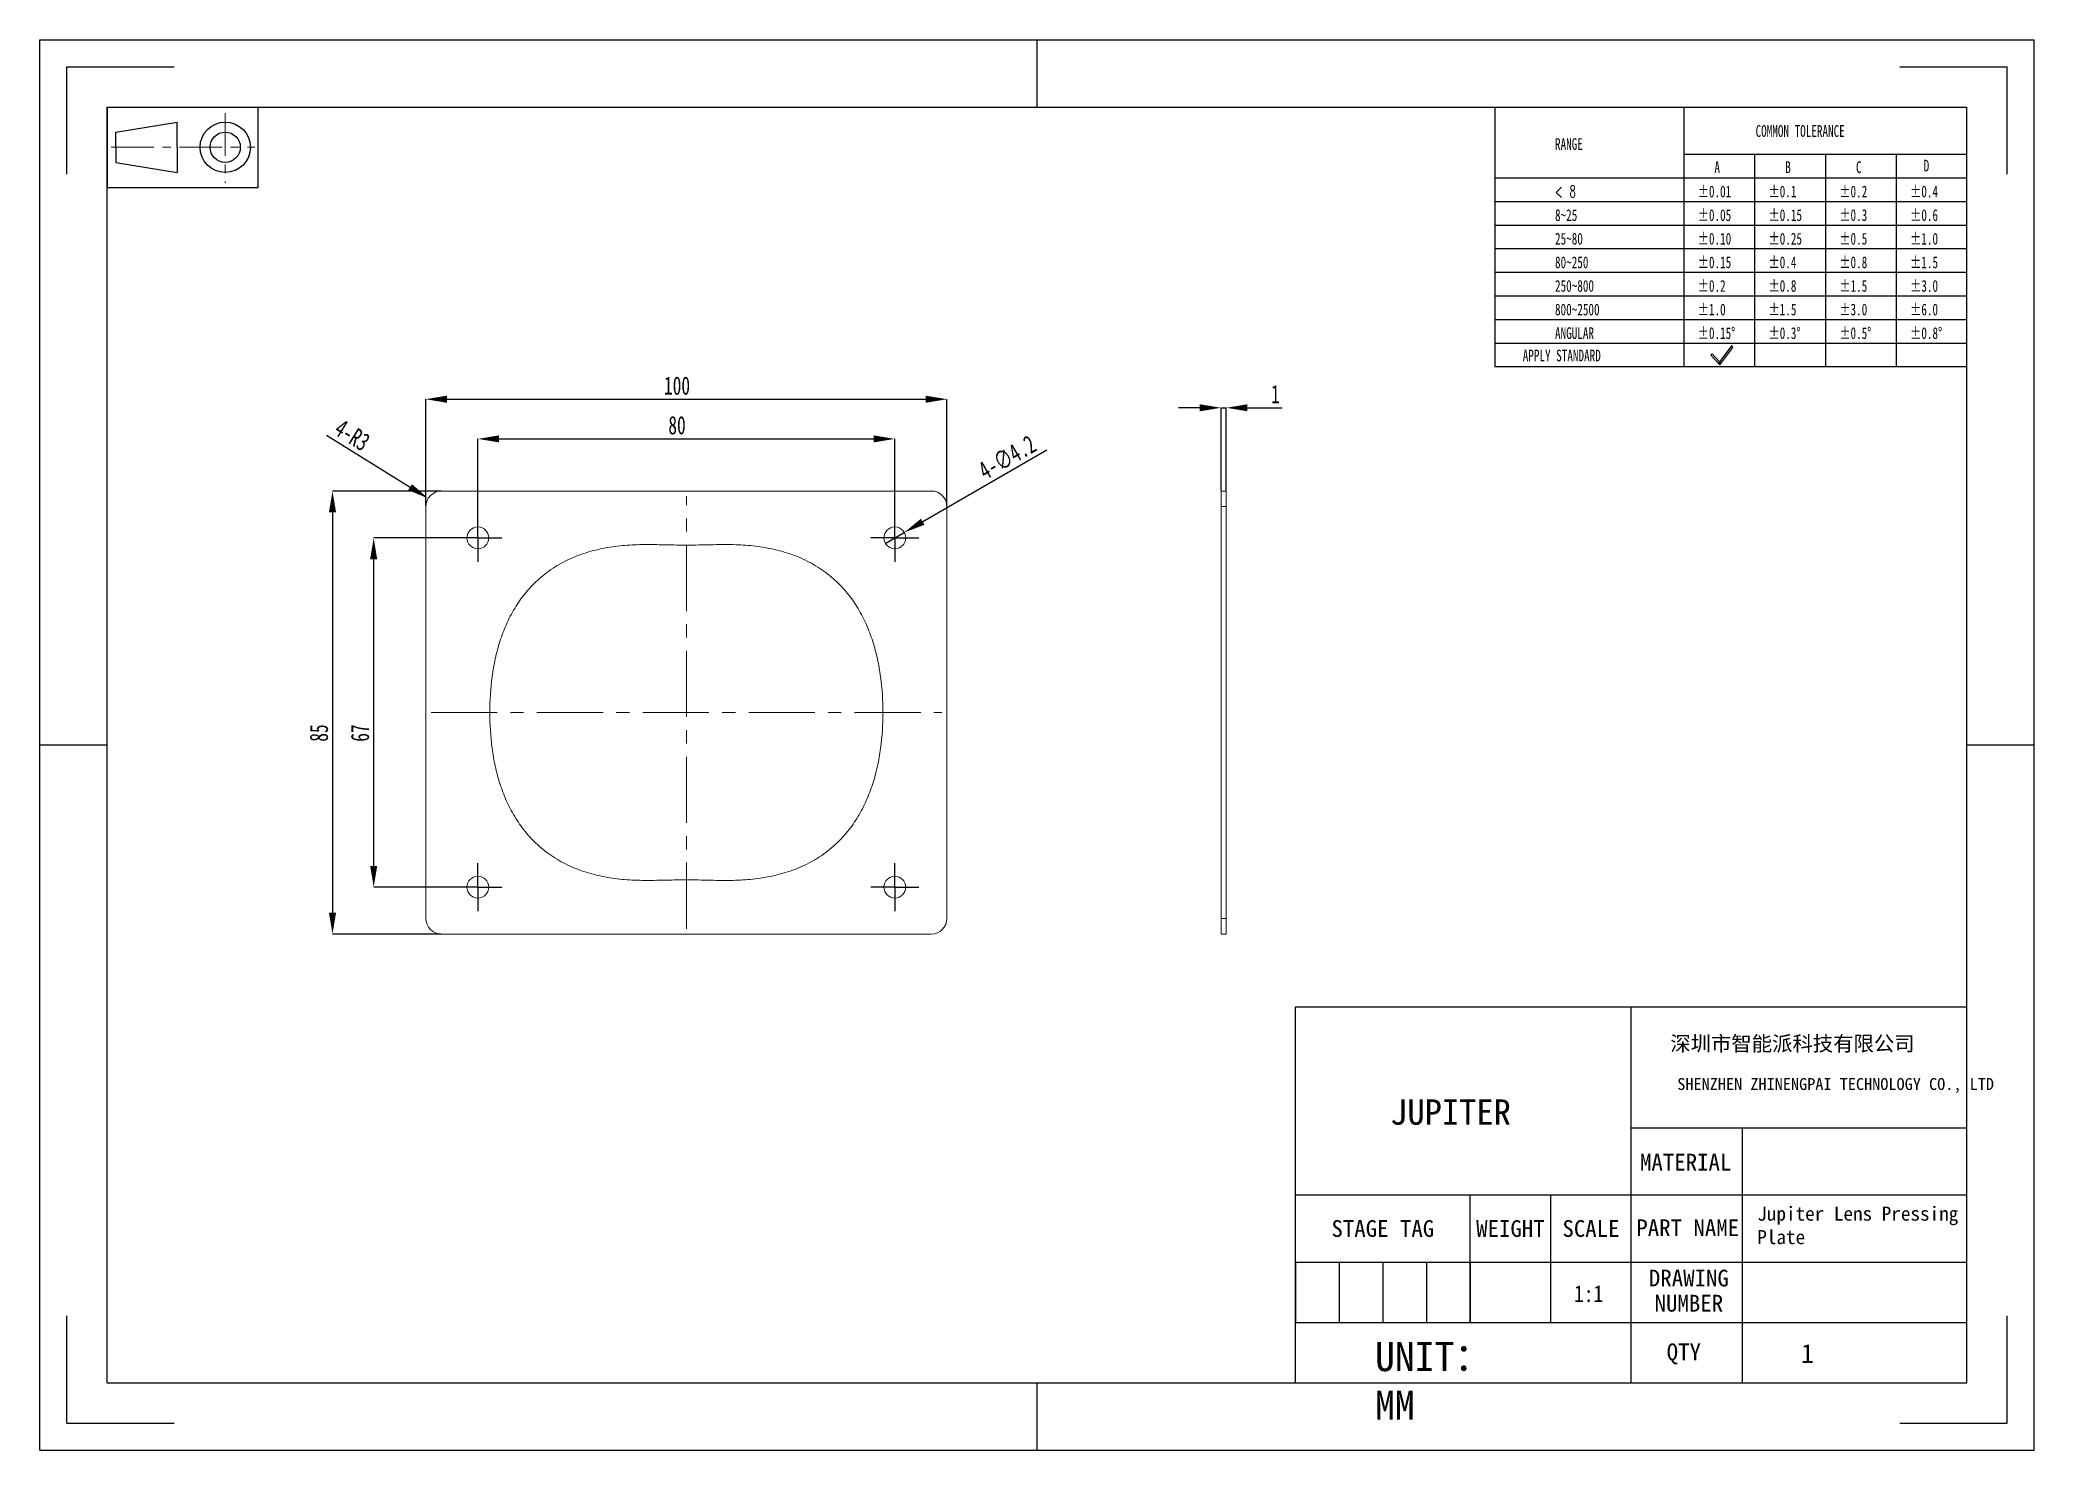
# Model space of a CAD drawing. Header units: millimetres. Extents: x 361 to 744, y 7 to 277.
import ezdxf

# ---------------------------------------------------------------- set-up
doc = ezdxf.new("R2010")
doc.units = ezdxf.units.MM
doc.header["$PDSIZE"] = -1
doc.linetypes.add('CENTER', pattern=[10.16, 6.35, -1.27, 1.27, -1.27])
doc.linetypes.add('CENTERX2', pattern=[20.32, 12.7, -2.54, 2.54, -2.54])
doc.layers.add('DEFAULT_1', color=7, linetype='CENTER', lineweight=18)
doc.layers.add('尺寸线层', color=3, linetype='Continuous', lineweight=18)
doc.layers.add('图框', color=7, linetype='Continuous')
doc.styles.add('SLDTEXTSTYLE4', font='TXT', dxfattribs={"width": 0.7})
doc.styles.add('SLDTEXTSTYLE5', font='TXT', dxfattribs={"width": 0.642857, "bigfont": 'bigfont'})
doc.styles.add('TEXTSTYLE_2', font='')
doc.styles.add('TEXTSTYLE_3', font='')
doc.styles.get('TEXTSTYLE_2').set_extended_font_data('宋体')
doc.styles.get('TEXTSTYLE_3').set_extended_font_data('宋体')
doc.dimstyles.new('SLDDIMSTYLE0', dxfattribs={"dimtxt": 3.5, "dimasz": 4.08, "dimexe": 0, "dimexo": 0.0625, "dimgap": 0.875, "dimtad": 2, "dimdec": 1, "dimrnd": 1e-09, "dimzin": 12, "dimdsep": 46, "dimtxsty": 'SLDTEXTSTYLE4', "dimsah": 1, "dimcen": 0.09, "dimadec": 0, "dimazin": 3, "dimtfac": 1, "dimtdec": 1, "dimtofl": 0, "dimtmove": 0, "dimatfit": 3, "dimfxl": 1, "dimfrac": 2, "dimtolj": 1, "dimtzin": 12, "dimarcsym": 0})
doc.dimstyles.new('SLDDIMSTYLE1', dxfattribs={"dimtxt": 3.5, "dimasz": 4.08, "dimexe": 0, "dimexo": 0.0625, "dimgap": 0.875, "dimtad": 2, "dimdec": 1, "dimrnd": 1e-09, "dimzin": 12, "dimdsep": 46, "dimtxsty": 'SLDTEXTSTYLE4', "dimsah": 1, "dimcen": 0, "dimadec": 0, "dimazin": 3, "dimtfac": 1, "dimtdec": 1, "dimtofl": 0, "dimtmove": 0, "dimatfit": 3, "dimfxl": 1, "dimfrac": 2, "dimtolj": 1, "dimtzin": 12, "dimarcsym": 0})
doc.dimstyles.new('SLDDIMSTYLE2', dxfattribs={"dimtxt": 3.5, "dimasz": 4.08, "dimexe": 0, "dimexo": 0.0625, "dimgap": 0.875, "dimtad": 2, "dimdec": 1, "dimrnd": 1e-09, "dimzin": 12, "dimdsep": 46, "dimtxsty": 'SLDTEXTSTYLE4', "dimblk1": 'NONE', "dimsah": 1, "dimcen": 0, "dimadec": 0, "dimazin": 3, "dimtfac": 1, "dimtdec": 1, "dimtmove": 0, "dimatfit": 3, "dimldrblk": 'NONE', "dimfxl": 1, "dimfrac": 2, "dimtolj": 1, "dimtzin": 12, "dimarcsym": 0})
doc.dimstyles.new('SLDDIMSTYLE3', dxfattribs={"dimtxt": 3.5, "dimasz": 4.08, "dimexe": 0, "dimexo": 0.0625, "dimgap": 0.875, "dimtad": 2, "dimdec": 1, "dimrnd": 1e-09, "dimzin": 12, "dimdsep": 46, "dimtxsty": 'SLDTEXTSTYLE4', "dimsah": 1, "dimcen": 0.09, "dimadec": 0, "dimazin": 3, "dimtfac": 1, "dimtdec": 1, "dimtmove": 0, "dimatfit": 0, "dimfxl": 1, "dimfrac": 2, "dimtolj": 1, "dimtzin": 12, "dimarcsym": 0})

# ---------------------------------------------------------------- blocks, each defined once
blk = doc.blocks.new('_D')
at = {"layer": 'Defpoints', "color": 0, "transparency": 16777216}
for p in [(535.1, 208.5), (435.1, 187.89), (535.1, 187.89)]:
    blk.add_point(p, dxfattribs=at)
at = {"layer": '图框', "color": 0, "lineweight": -2, "transparency": 16777216}
for p, q in [((435.1, 187.96), (435.1, 208.5)), ((439.18, 208.5), (531.02, 208.5)), ((535.1, 187.96), (535.1, 208.5))]:
    blk.add_line(p, q, dxfattribs=at)
at = {"layer": '图框', "color": 0, "transparency": 16777216}
for points in [[(439.18, 209.18), (439.18, 207.82), (435.1, 208.5)], [(531.02, 209.18), (531.02, 207.82), (535.1, 208.5)]]:
    blk.add_solid(points, dxfattribs=at)
at = {"layer": '图框', "color": 0, "transparency": 16777216, "insert": (483.31, 212.87), "char_height": 3.5, "attachment_point": 2, "style": 'SLDTEXTSTYLE4'}
blk.add_mtext('\\A1;100', dxfattribs=at)
blk = doc.blocks.new('_D_1')
at = {"layer": 'Defpoints', "color": 0, "transparency": 16777216}
for p in [(438.1, 190.89), (417.2, 105.89), (438.1, 105.89)]:
    blk.add_point(p, dxfattribs=at)
at = {"layer": '图框', "color": 0, "lineweight": -2, "transparency": 16777216}
for p, q in [((438.04, 190.89), (417.2, 190.89)), ((417.2, 186.81), (417.2, 109.97)), ((438.04, 105.89), (417.2, 105.89))]:
    blk.add_line(p, q, dxfattribs=at)
at = {"layer": '图框', "color": 0, "transparency": 16777216}
for points in [[(416.52, 186.81), (417.88, 186.81), (417.2, 190.89)], [(416.52, 109.97), (417.88, 109.97), (417.2, 105.89)]]:
    blk.add_solid(points, dxfattribs=at)
at = {"layer": '图框', "color": 0, "transparency": 16777216, "insert": (412.83, 144.45), "char_height": 3.5, "attachment_point": 2, "rotation": 90, "style": 'SLDTEXTSTYLE4'}
blk.add_mtext('\\A1;85', dxfattribs=at)
blk = doc.blocks.new('_D_2')
at = {"layer": 'Defpoints', "color": 0, "transparency": 16777216}
for p in [(435.55, 189.48), (438.1, 187.89)]:
    blk.add_point(p, dxfattribs=at)
at = {"layer": '图框', "color": 0, "lineweight": -2, "transparency": 16777216}
blk.add_line((416.04, 201.63), (432.09, 191.64), dxfattribs=at)
at = {"layer": '图框', "color": 0, "transparency": 16777216}
blk.add_solid([(432.45, 192.21), (431.73, 191.06), (435.55, 189.48)], dxfattribs=at)
at = {"layer": '图框', "color": 0, "transparency": 16777216, "insert": (419.1, 204.88), "char_height": 3.5, "attachment_point": 1, "rotation": 328.08, "style": 'SLDTEXTSTYLE4'}
blk.add_mtext('\\A1;4-R3', dxfattribs=at)
blk = doc.blocks.new('_D_3')
at = {"layer": 'Defpoints', "color": 0, "transparency": 16777216}
for p in [(525.1, 200.89), (445.1, 186.49), (525.1, 186.49)]:
    blk.add_point(p, dxfattribs=at)
at = {"layer": '图框', "color": 0, "lineweight": -2, "transparency": 16777216}
for p, q in [((445.1, 186.56), (445.1, 200.89)), ((449.18, 200.89), (521.02, 200.89)), ((525.1, 186.56), (525.1, 200.89))]:
    blk.add_line(p, q, dxfattribs=at)
at = {"layer": '图框', "color": 0, "transparency": 16777216}
for points in [[(449.18, 201.57), (449.18, 200.21), (445.1, 200.89)], [(521.02, 201.57), (521.02, 200.21), (525.1, 200.89)]]:
    blk.add_solid(points, dxfattribs=at)
at = {"layer": '图框', "color": 0, "transparency": 16777216, "insert": (483.31, 205.27), "char_height": 3.5, "attachment_point": 2, "style": 'SLDTEXTSTYLE4'}
blk.add_mtext('\\A1;80', dxfattribs=at)
blk = doc.blocks.new('_D_4')
at = {"layer": 'Defpoints', "color": 0, "transparency": 16777216}
for p in [(425.1, 181.89), (440.5, 181.89), (440.5, 114.89)]:
    blk.add_point(p, dxfattribs=at)
at = {"layer": '图框', "color": 0, "lineweight": -2, "transparency": 16777216}
for p, q in [((440.44, 181.89), (425.1, 181.89)), ((425.1, 118.97), (425.1, 177.81)), ((440.44, 114.89), (425.1, 114.89))]:
    blk.add_line(p, q, dxfattribs=at)
at = {"layer": '图框', "color": 0, "transparency": 16777216}
for points in [[(424.42, 177.81), (425.78, 177.81), (425.1, 181.89)], [(424.42, 118.97), (425.78, 118.97), (425.1, 114.89)]]:
    blk.add_solid(points, dxfattribs=at)
at = {"layer": '图框', "color": 0, "transparency": 16777216, "insert": (420.72, 144.45), "char_height": 3.5, "attachment_point": 2, "rotation": 90, "style": 'SLDTEXTSTYLE4'}
blk.add_mtext('\\A1;67', dxfattribs=at)
blk = doc.blocks.new('_D_5')
at = {"layer": 'Defpoints', "color": 0, "transparency": 16777216}
for p in [(523.28, 180.84), (526.92, 182.94)]:
    blk.add_point(p, dxfattribs=at)
at = {"layer": '图框', "color": 0, "lineweight": -2, "transparency": 16777216}
for p, q in [((554.28, 198.74), (530.45, 184.98)), ((523.28, 180.84), (526.92, 182.94))]:
    blk.add_line(p, q, dxfattribs=at)
at = {"layer": '图框', "color": 0, "transparency": 16777216}
blk.add_solid([(530.11, 185.57), (530.79, 184.4), (526.92, 182.94)], dxfattribs=at)
at = {"layer": '图框', "color": 0, "transparency": 16777216, "insert": (540.73, 195.97), "char_height": 3.5, "attachment_point": 1, "rotation": 30, "style": 'SLDTEXTSTYLE4'}
blk.add_mtext('\\A1;4-∅4.2', dxfattribs=at)
blk = doc.blocks.new('_NONE')
blk = doc.blocks.new('SW_CENTERMARKSYMBOL_0')
at = {"layer": '图框', "color": 0}
for p, q in [((0, 2.5), (0, 4.6)), ((-2.5, 0), (-4.6, 0)), ((0, 0), (-2.5, 0)), ((0, 0), (0, 2.5)), ((0, 0), (0, -2.5)), ((0, 0), (2.5, 0)), ((2.5, 0), (4.6, 0)), ((0, -2.5), (0, -4.6))]:
    blk.add_line(p, q, dxfattribs=at)
blk = doc.blocks.new('SW_CENTERMARKSYMBOL_1')
at = {"layer": '图框', "color": 0}
for p, q in [((0, 2.5), (0, 4.6)), ((-2.5, 0), (-4.6, 0)), ((0, 0), (-2.5, 0)), ((0, 0), (0, 2.5)), ((0, 0), (0, -2.5)), ((0, 0), (2.5, 0)), ((2.5, 0), (4.6, 0)), ((0, -2.5), (0, -4.6))]:
    blk.add_line(p, q, dxfattribs=at)
blk = doc.blocks.new('SW_CENTERMARKSYMBOL_2')
at = {"layer": '图框', "color": 0}
for p, q in [((0, 2.5), (0, 4.6)), ((-2.5, 0), (-4.6, 0)), ((0, 0), (-2.5, 0)), ((0, 0), (0, 2.5)), ((0, 0), (0, -2.5)), ((0, 0), (2.5, 0)), ((2.5, 0), (4.6, 0)), ((0, -2.5), (0, -4.6))]:
    blk.add_line(p, q, dxfattribs=at)
blk = doc.blocks.new('SW_CENTERMARKSYMBOL_3')
at = {"layer": '图框', "color": 0}
for p, q in [((0, 2.5), (0, 4.6)), ((-2.5, 0), (-4.6, 0)), ((0, 0), (-2.5, 0)), ((0, 0), (0, 2.5)), ((0, 0), (0, -2.5)), ((0, 0), (2.5, 0)), ((2.5, 0), (4.6, 0)), ((0, -2.5), (0, -4.6))]:
    blk.add_line(p, q, dxfattribs=at)
blk = doc.blocks.new('_D_6')
at = {"layer": 'Defpoints', "color": 0, "transparency": 16777216}
for p in [(588.7, 206.86), (587.7, 190.89), (588.7, 190.89)]:
    blk.add_point(p, dxfattribs=at)
at = {"layer": '图框', "color": 0, "lineweight": -2, "transparency": 16777216}
for p, q in [((583.62, 206.86), (579.54, 206.86)), ((587.7, 190.96), (587.7, 206.86)), ((587.7, 206.86), (588.7, 206.86)), ((588.7, 190.96), (588.7, 206.86)), ((592.78, 206.86), (599.43, 206.86))]:
    blk.add_line(p, q, dxfattribs=at)
at = {"layer": '图框', "color": 0, "transparency": 16777216}
for points in [[(583.62, 207.54), (583.62, 206.18), (587.7, 206.86)], [(592.78, 207.54), (592.78, 206.18), (588.7, 206.86)]]:
    blk.add_solid(points, dxfattribs=at)
at = {"layer": '图框', "color": 0, "transparency": 16777216, "insert": (598.14, 211.24), "char_height": 3.5, "attachment_point": 2, "style": 'SLDTEXTSTYLE4'}
blk.add_mtext('\\A1;1', dxfattribs=at)
blk = doc.blocks.new('96_1')
at = {"color": 7, "linetype": 'Continuous'}
for p, q in [((-11.25, 6), (-11.25, -6)), ((11.25, -6), (11.25, 6)), ((-9.93, 2.25), (-0.82, 3.75)), ((-0.82, 0), (-0.82, 3.75)), ((-9.93, 0), (-9.93, 2.25)), ((-9.93, 0), (-9.93, -2.25)), ((-0.82, 0), (-0.82, -3.75)), ((-9.93, -2.25), (-0.82, -3.75)), ((-11.25, -6), (11.25, -6))]:
    blk.add_line(p, q, dxfattribs=at)
for radius in [3.75, 2.25]:
    blk.add_circle((6.34, 0), radius, dxfattribs=at)
at = {"layer": 'DEFAULT_1', "color": 1, "linetype": 'CENTER'}
for p, q in [((6.34, 5.05), (6.34, -5.36)), ((-10.64, 0), (10.74, 0))]:
    blk.add_line(p, q, dxfattribs=at)

msp = doc.modelspace()

# ---------------------------------------------------------------- linework, layer by layer
at = {"color": 7, "linetype": 'Continuous'}
for p, q in [((361.05, 6.86), (361.05, 277.45)), ((361.05, 277.45), (743.73, 277.45)), ((552.39, 264.56), (552.39, 277.45)), ((743.73, 6.86), (743.73, 277.45)), ((366.2, 251.68), (366.2, 272.29)), ((366.2, 272.29), (386.82, 272.29)), ((717.96, 272.29), (738.58, 272.29)), ((738.58, 251.68), (738.58, 272.29)), ((373.93, 19.75), (373.93, 264.56)), ((373.93, 264.56), (730.85, 264.56)), ((730.85, 19.75), (730.85, 264.56)), ((361.05, 142.16), (373.93, 142.16)), ((730.85, 142.16), (743.73, 142.16)), ((366.2, 12.02), (366.2, 32.63)), ((738.58, 12.02), (738.58, 32.63)), ((373.93, 19.75), (730.85, 19.75)), ((552.39, 6.86), (552.39, 19.75)), ((366.2, 12.02), (386.82, 12.02)), ((717.96, 12.02), (738.58, 12.02)), ((361.05, 6.86), (743.73, 6.86))]:
    msp.add_line(p, q, dxfattribs=at)
for p, q in [((640.27, 264.56), (640.27, 214.75)), ((676.5, 264.56), (676.5, 214.75)), ((676.5, 255.51), (730.85, 255.51)), ((690.09, 255.51), (690.09, 214.75)), ((703.67, 255.51), (703.67, 214.75)), ((717.26, 255.51), (717.26, 214.75)), ((640.27, 250.98), (730.85, 250.98)), ((640.27, 246.45), (730.85, 246.45)), ((640.27, 241.92), (730.85, 241.92)), ((640.27, 237.39), (730.85, 237.39)), ((640.27, 232.86), (730.85, 232.86)), ((640.27, 228.33), (730.85, 228.33)), ((640.27, 223.81), (730.85, 223.81)), ((640.27, 219.28), (730.85, 219.28)), ((685.7, 218.81), (683.37, 215.65)), ((683.4, 215.08), (685.89, 218.45)), ((685.89, 218.45), (685.7, 218.81)), ((640.27, 214.75), (730.85, 214.75)), ((681.97, 217.2), (681.7, 216.96)), ((681.7, 216.96), (683.4, 215.08)), ((683.37, 215.65), (681.97, 217.2)), ((683.4, 215.08), (683.37, 215.65)), ((683.37, 215.65), (683.4, 215.08))]:
    msp.add_line(p, q)
at = {"color": 7, "linetype": 'Continuous', "lineweight": 15}
for p, q in [((435.1, 187.89), (435.1, 108.89)), ((532.1, 190.89), (438.1, 190.89)), ((535.1, 108.89), (535.1, 187.89)), ((588.7, 190.89), (587.7, 190.89)), ((587.7, 190.89), (587.7, 187.89)), ((588.7, 187.89), (587.7, 187.89)), ((587.7, 187.89), (587.7, 108.89)), ((588.7, 190.89), (588.7, 187.89)), ((588.7, 187.89), (588.7, 108.89)), ((588.7, 108.89), (587.7, 108.89)), ((587.7, 108.89), (587.7, 105.89)), ((588.7, 108.89), (588.7, 105.89)), ((438.1, 105.89), (532.1, 105.89)), ((588.7, 105.89), (587.7, 105.89))]:
    msp.add_line(p, q, dxfattribs=at)
at = {"color": 2, "linetype": 'Continuous'}
for p, q in [((602, 55.83), (602, 91.9)), ((602, 55.83), (602, 91.9)), ((602, 91.9), (666.42, 91.9)), ((666.42, 42.94), (666.42, 91.9)), ((666.42, 68.71), (666.42, 91.9)), ((666.42, 91.9), (730.85, 91.9)), ((666.42, 55.83), (666.42, 91.9)), ((730.85, 68.71), (730.85, 91.9)), ((666.42, 68.71), (730.85, 68.71)), ((687.71, 68.71), (687.71, 19.75)), ((730.85, 42.94), (730.85, 68.71)), ((602, 19.75), (602, 55.83)), ((602, 55.83), (666.42, 55.83)), ((602, 42.94), (602, 55.83)), ((602, 55.83), (635.5, 55.83)), ((635.5, 42.94), (635.5, 55.83)), ((635.5, 42.94), (635.5, 55.83)), ((635.5, 55.83), (666.42, 55.83)), ((650.96, 42.94), (650.96, 55.83)), ((666.42, 55.83), (730.85, 55.83)), ((666.42, 42.94), (666.42, 55.83)), ((602, 31.34), (602, 42.94)), ((602, 42.94), (635.5, 42.94)), ((602, 42.94), (635.5, 42.94)), ((602, 42.94), (635.5, 42.94)), ((602, 42.94), (602, 31.34)), ((610.37, 42.94), (610.37, 31.34)), ((618.75, 42.94), (618.75, 31.34)), ((627.12, 42.94), (627.12, 31.34)), ((635.5, 31.34), (635.5, 42.94)), ((635.5, 31.34), (635.5, 42.94)), ((635.5, 42.94), (666.42, 42.94)), ((635.5, 42.94), (666.42, 42.94)), ((635.5, 42.94), (635.5, 31.34)), ((650.96, 31.34), (650.96, 42.94)), ((666.42, 19.75), (666.42, 42.94)), ((666.42, 42.94), (730.85, 42.94)), ((666.42, 42.94), (730.85, 42.94)), ((666.42, 31.34), (666.42, 42.94)), ((730.85, 19.75), (730.85, 42.94)), ((602, 19.75), (602, 31.34)), ((602, 31.34), (666.42, 31.34)), ((602, 31.34), (635.5, 31.34)), ((602, 31.34), (635.5, 31.34)), ((635.5, 31.34), (666.42, 31.34)), ((666.42, 19.75), (666.42, 31.34)), ((666.42, 31.34), (730.85, 31.34)), ((498.92, 19.75), (529.84, 19.75)), ((529.84, 19.75), (550.46, 19.75)), ((550.46, 19.75), (581.38, 19.75)), ((581.38, 19.75), (602, 19.75)), ((602, 19.75), (666.42, 19.75)), ((666.42, 19.75), (730.85, 19.75))]:
    msp.add_line(p, q, dxfattribs=at)
at = {"color": 7, "linetype": 'Continuous', "lineweight": 15}
for centre in [(445.1, 181.89), (525.1, 181.89), (445.1, 114.89), (525.1, 114.89)]:
    msp.add_circle(centre, 2.1, dxfattribs=at)
for centre, start, end in [((438.1, 187.89), 90, 180), ((532.1, 187.89), 0, 90), ((438.1, 108.89), 180, 270), ((532.1, 108.89), 270, 0)]:
    msp.add_arc(centre, 3, start, end, dxfattribs=at)
for points, knots in [([(513.68, 173.74), (513.2, 174.16), (512.72, 174.57), (511.73, 175.35), (511.22, 175.71), (509.65, 176.74), (508.56, 177.34), (506.84, 178.13), (506.25, 178.37), (505.06, 178.81), (504.47, 179.01), (502.66, 179.54), (501.44, 179.82), (498.98, 180.25), (497.73, 180.4), (495.21, 180.58), (493.95, 180.61), (491.42, 180.62), (490.16, 180.59), (487.63, 180.53), (486.37, 180.51), (483.85, 180.51), (482.58, 180.53), (480.06, 180.59), (478.8, 180.62), (476.27, 180.61), (475.01, 180.58), (472.5, 180.4), (471.26, 180.25), (468.79, 179.83), (467.56, 179.55), (465.13, 178.83), (463.95, 178.4), (461.67, 177.36), (460.57, 176.76), (458.99, 175.73), (458.47, 175.36), (457.48, 174.57), (456.99, 174.16), (456.52, 173.74)], [0, 0, 0, 0, 0.03125, 0.03125, 0.0625, 0.0625, 0.125, 0.125, 0.15625, 0.15625, 0.1875, 0.1875, 0.25, 0.25, 0.3125, 0.3125, 0.375, 0.375, 0.4375, 0.4375, 0.5, 0.5, 0.5625, 0.5625, 0.625, 0.625, 0.6875, 0.6875, 0.75, 0.75, 0.8125, 0.8125, 0.875, 0.875, 0.9375, 0.9375, 0.96875, 0.96875, 1, 1, 1, 1]), ([(456.52, 173.74), (456.1, 173.34), (455.68, 172.93), (454.88, 172.09), (454.5, 171.65), (453.42, 170.31), (452.76, 169.36), (451.87, 167.88), (451.58, 167.37), (451.05, 166.34), (450.79, 165.81), (450.09, 164.22), (449.68, 163.14), (448.98, 160.95), (448.68, 159.84), (448.31, 158.15), (448.2, 157.58), (448, 156.44), (447.91, 155.87), (447.52, 152.99), (447.38, 150.69), (447.38, 146.11), (447.52, 143.82), (447.9, 140.96), (447.99, 140.39), (448.19, 139.25), (448.3, 138.68), (448.67, 136.97), (448.97, 135.85), (449.68, 133.66), (450.08, 132.58), (450.79, 130.99), (451.04, 130.47), (451.57, 129.44), (451.86, 128.93), (452.76, 127.43), (453.42, 126.48), (454.5, 125.14), (454.88, 124.7), (455.68, 123.86), (456.1, 123.45), (456.52, 123.05)], [0, 0, 0, 0, 0.03125, 0.03125, 0.0625, 0.0625, 0.125, 0.125, 0.15625, 0.15625, 0.1875, 0.1875, 0.25, 0.25, 0.3125, 0.3125, 0.34375, 0.34375, 0.375, 0.375, 0.5, 0.5, 0.625, 0.625, 0.65625, 0.65625, 0.6875, 0.6875, 0.75, 0.75, 0.8125, 0.8125, 0.84375, 0.84375, 0.875, 0.875, 0.9375, 0.9375, 0.96875, 0.96875, 1, 1, 1, 1]), ([(513.68, 123.05), (514.1, 123.45), (514.52, 123.86), (515.31, 124.7), (515.69, 125.14), (516.77, 126.48), (517.43, 127.42), (518.33, 128.91), (518.61, 129.42), (519.15, 130.45), (519.4, 130.98), (520.11, 132.57), (520.52, 133.64), (521.22, 135.84), (521.51, 136.95), (521.89, 138.64), (522, 139.21), (522.2, 140.35), (522.29, 140.92), (522.68, 143.8), (522.82, 146.1), (522.82, 150.68), (522.68, 152.97), (522.29, 155.83), (522.2, 156.4), (522.01, 157.54), (521.89, 158.11), (521.52, 159.82), (521.22, 160.93), (520.52, 163.13), (520.11, 164.21), (519.41, 165.8), (519.16, 166.32), (518.62, 167.35), (518.34, 167.86), (517.44, 169.36), (516.78, 170.3), (515.69, 171.65), (515.31, 172.09), (514.52, 172.93), (514.1, 173.34), (513.68, 173.74)], [0, 0, 0, 0, 0.03125, 0.03125, 0.0625, 0.0625, 0.125, 0.125, 0.15625, 0.15625, 0.1875, 0.1875, 0.25, 0.25, 0.3125, 0.3125, 0.34375, 0.34375, 0.375, 0.375, 0.5, 0.5, 0.625, 0.625, 0.65625, 0.65625, 0.6875, 0.6875, 0.75, 0.75, 0.8125, 0.8125, 0.84375, 0.84375, 0.875, 0.875, 0.9375, 0.9375, 0.96875, 0.96875, 1, 1, 1, 1]), ([(456.52, 123.05), (456.99, 122.63), (457.47, 122.22), (458.46, 121.44), (458.97, 121.08), (460.54, 120.05), (461.64, 119.45), (463.36, 118.66), (463.95, 118.42), (465.13, 117.98), (465.73, 117.78), (467.53, 117.25), (468.75, 116.97), (471.22, 116.54), (472.47, 116.39), (474.98, 116.21), (476.25, 116.18), (478.77, 116.17), (480.04, 116.2), (482.56, 116.25), (483.82, 116.28), (486.35, 116.28), (487.61, 116.25), (490.13, 116.2), (491.4, 116.17), (493.92, 116.17), (495.18, 116.21), (497.69, 116.39), (498.94, 116.53), (501.41, 116.96), (502.63, 117.24), (505.06, 117.96), (506.24, 118.39), (508.52, 119.43), (509.62, 120.03), (511.2, 121.06), (511.72, 121.43), (512.72, 122.21), (513.2, 122.63), (513.68, 123.05)], [0, 0, 0, 0, 0.03125, 0.03125, 0.0625, 0.0625, 0.125, 0.125, 0.15625, 0.15625, 0.1875, 0.1875, 0.25, 0.25, 0.3125, 0.3125, 0.375, 0.375, 0.4375, 0.4375, 0.5, 0.5, 0.5625, 0.5625, 0.625, 0.625, 0.6875, 0.6875, 0.75, 0.75, 0.8125, 0.8125, 0.875, 0.875, 0.9375, 0.9375, 0.96875, 0.96875, 1, 1, 1, 1])]:
    msp.add_open_spline(points, degree=3, knots=knots, dxfattribs=at)
at = {"layer": '图框', "linetype": 'CENTERX2', "lineweight": 0}
for p, q in [((485.1, 106.89), (485.1, 189.89)), ((436.1, 148.39), (534.1, 148.39))]:
    msp.add_line(p, q, dxfattribs=at)

# ---------------------------------------------------------------- block references
at = {"color": 2, "linetype": 'Continuous', "xscale": 1.288499418886255, "yscale": 1.288499418886255, "zscale": 1.288499418886255}
msp.add_blockref('96_1', (388.44, 256.85), dxfattribs=at)
at = {"layer": '图框'}
for name, p in [('SW_CENTERMARKSYMBOL_1', (445.1, 181.89)), ('SW_CENTERMARKSYMBOL_2', (525.1, 181.89)), ('SW_CENTERMARKSYMBOL_0', (445.1, 114.89)), ('SW_CENTERMARKSYMBOL_3', (525.1, 114.89))]:
    msp.add_blockref(name, p, dxfattribs=at)

# ---------------------------------------------------------------- texts
at = {"attachment_point": 1}
for s, insert, char_height, width, style in [('COMMON TOLERANCE', (690.28, 261.09), 2.246, 73.9418, 'SLDTEXTSTYLE4'), ('RANGE', (651.79, 258.59), 2.246, 22.0594, 'SLDTEXTSTYLE4'), ('A', (682.38, 254.15), 2.25, 3.245, 'SLDTEXTSTYLE4'), ('B', (695.97, 254.15), 2.25, 3.1931, 'SLDTEXTSTYLE4'), ('C', (709.56, 254.15), 2.25, 3.2309, 'SLDTEXTSTYLE4'), ('D', (722.54, 254.45), 2.25, 3.1931, 'SLDTEXTSTYLE4'), ('< 8', (651.79, 249.48), 2.246, 10.7794, 'SLDTEXTSTYLE5'), ('%%P0.01', (679.19, 249.48), 2.246, 15.7251, 'SLDTEXTSTYLE4'), ('%%P0.1', (692.77, 249.48), 2.246, 11.7914, 'SLDTEXTSTYLE4'), ('%%P0.2', (706.36, 249.48), 2.246, 13.4139, 'SLDTEXTSTYLE4'), ('%%P0.4', (719.95, 249.48), 2.246, 13.3621, 'SLDTEXTSTYLE4'), ('8~25', (651.79, 244.95), 2.246, 17.3947, 'SLDTEXTSTYLE4'), ('%%P0.05', (679.19, 244.95), 2.246, 17.3476, 'SLDTEXTSTYLE4'), ('%%P0.15', (692.77, 244.95), 2.246, 16.5599, 'SLDTEXTSTYLE4'), ('%%P0.3', (706.36, 244.95), 2.246, 13.4139, 'SLDTEXTSTYLE4'), ('%%P0.6', (719.95, 244.95), 2.246, 13.4139, 'SLDTEXTSTYLE4'), ('25~80', (651.79, 240.42), 2.246, 21.3284, 'SLDTEXTSTYLE4'), ('%%P0.10', (679.19, 240.42), 2.246, 15.7769, 'SLDTEXTSTYLE4'), ('%%P0.25', (692.77, 240.42), 2.246, 18.1305, 'SLDTEXTSTYLE4'), ('%%P0.5', (706.36, 240.42), 2.246, 13.4139, 'SLDTEXTSTYLE4'), ('%%P1.0', (719.95, 240.42), 2.246, 11.8433, 'SLDTEXTSTYLE4'), ('80~250', (651.79, 235.89), 2.246, 25.262, 'SLDTEXTSTYLE4'), ('%%P0.15', (679.19, 235.89), 2.246, 16.5599, 'SLDTEXTSTYLE4'), ('%%P0.4', (692.77, 235.89), 2.246, 13.3621, 'SLDTEXTSTYLE4'), ('%%P0.8', (706.36, 235.89), 2.246, 13.4139, 'SLDTEXTSTYLE4'), ('%%P1.5', (719.95, 235.89), 2.246, 12.6263, 'SLDTEXTSTYLE4'), ('250~800', (651.79, 231.37), 2.246, 29.1956, 'SLDTEXTSTYLE4'), ('%%P0.2', (679.19, 231.37), 2.246, 13.4139, 'SLDTEXTSTYLE4'), ('%%P0.8', (692.77, 231.37), 2.246, 13.4139, 'SLDTEXTSTYLE4'), ('%%P1.5', (706.36, 231.37), 2.246, 12.6263, 'SLDTEXTSTYLE4'), ('%%P3.0', (719.95, 231.37), 2.246, 13.4139, 'SLDTEXTSTYLE4'), ('800~2500', (651.79, 226.84), 2.246, 33.1292, 'SLDTEXTSTYLE4'), ('%%P1.0', (679.19, 226.84), 2.246, 11.8433, 'SLDTEXTSTYLE4'), ('%%P1.5', (692.77, 226.84), 2.246, 12.6263, 'SLDTEXTSTYLE4'), ('%%P3.0', (706.36, 226.84), 2.246, 13.4139, 'SLDTEXTSTYLE4'), ('%%P6.0', (719.95, 226.84), 2.246, 13.4139, 'SLDTEXTSTYLE4'), ('ANGULAR', (651.79, 222.31), 2.246, 31.5445, 'SLDTEXTSTYLE4'), ('%%P0.15%%D', (679.19, 222.31), 2.246, 19.7247, 'SLDTEXTSTYLE4'), ('%%P0.3%%D', (692.77, 222.31), 2.246, 16.5788, 'SLDTEXTSTYLE4'), ('%%P0.5%%D', (706.36, 222.31), 2.246, 16.5788, 'SLDTEXTSTYLE4'), ('%%P0.8%%D', (719.95, 222.31), 2.246, 16.5788, 'SLDTEXTSTYLE4'), ('APPLY STANDARD', (645.6, 218.01), 2.246, 64.5605, 'SLDTEXTSTYLE4')]:
    msp.add_mtext(s, dxfattribs=dict(at, insert=insert, char_height=char_height, width=width, style=style))
at = {"color": 7, "linetype": 'Continuous', "insert": (697.36, 86.31), "char_height": 2.8639, "width": 67.9482, "attachment_point": 2, "style": 'TEXTSTYLE_2'}
msp.add_mtext('深圳市智能派科技有限公司', dxfattribs=at)
at = {"color": 7, "linetype": 'Continuous', "attachment_point": 2, "line_spacing_factor": 0.9, "style": 'TEXTSTYLE_3'}
for s, insert, char_height, width in [('MATERIAL\\P ', (676.87, 63.73), 3.221, 46.5649), ('STAGE TAG ', (618.75, 50.99), 3.221, 38.957), ('WEIGHT', (643.23, 50.99), 3.221, 14.1559), ('SCALE', (658.69, 50.99), 3.221, 14.1559), ('PART NAME', (677.26, 51.14), 3.221, 26.9885), ('DRAWING NUMBER', (677.48, 41.49), 3.2212, 26.9885), ('QTY', (676.51, 27.33), 3.221, 35.9556)]:
    msp.add_mtext(s, dxfattribs=dict(at, insert=insert, char_height=char_height, width=width))
at = {"insert": (655.45, 35.21), "char_height": 3.2212, "width": 7.7213, "attachment_point": 7}
msp.add_mtext('{\\W0.85;1:1}', dxfattribs=at)
at = {"layer": '尺寸线层', "attachment_point": 1}
for s, insert, char_height, width in [('SHENZHEN ZHINENGPAI TECHNOLOGY CO., LTD', (675.25, 78.25), 2.2911, 64.8265), ('JUPITER', (620.15, 74.17), 4.867, 39.7204), ('UNIT：MM', (617.26, 27.61), 5.588, 21.6622)]:
    msp.add_mtext(s, dxfattribs=dict(at, insert=insert, char_height=char_height, width=width))
at = {"layer": '尺寸线层', "linetype": 'CENTERX2', "insert": (690.61, 53.59), "char_height": 3.6, "width": 45.6035, "attachment_point": 1}
msp.add_mtext('{\\H0.75x;Jupiter Lens Pressing Plate}', dxfattribs=at)
at = {"layer": '尺寸线层', "ltscale": 0.2, "insert": (699.01, 27.22), "char_height": 3.65, "width": 21.8929, "attachment_point": 1}
msp.add_mtext('1\\P\\P', dxfattribs=at)

# ---------------------------------------------------------------- dimensions: what is measured, and where the dimension line sits
at = {"layer": '图框', "color": 3}
for base, p1, p2, angle, picture, middle in [((535.1, 208.5), (435.1, 187.89), (535.1, 187.89), 0, '_D', (483.31, 208.5)), ((417.2, 105.89), (438.1, 190.89), (438.1, 105.89), 90, '_D_1', (417.2, 144.45)), ((425.1, 181.89), (440.5, 114.89), (440.5, 181.89), 90, '_D_4', (425.1, 144.45))]:
    dim = msp.add_linear_dim(base=base, p1=p1, p2=p2, angle=angle, dimstyle='SLDDIMSTYLE0', dxfattribs=at)
    dim.commit()
    dim.dimension.update_dxf_attribs({"geometry": picture, "text_midpoint": middle, "dimtype": 160})
for base, p1, p2, dimstyle, picture, middle in [((588.7, 206.86), (587.7, 190.89), (588.7, 190.89), 'SLDDIMSTYLE3', '_D_6', (598.14, 206.86)), ((525.1, 200.89), (445.1, 186.49), (525.1, 186.49), 'SLDDIMSTYLE0', '_D_3', (483.31, 200.89))]:
    dim = msp.add_linear_dim(base=base, p1=p1, p2=p2, dimstyle=dimstyle, dxfattribs=at)
    dim.commit()
    dim.dimension.update_dxf_attribs({"geometry": picture, "text_midpoint": middle, "dimtype": 160})
dim = msp.add_radius_dim(center=(438.1, 187.89), mpoint=(435.55, 189.48), text='4-<>', dimstyle='SLDDIMSTYLE1', dxfattribs=at)
dim.commit()
dim.dimension.update_dxf_attribs({"geometry": '_D_2', "text_midpoint": (420.6, 198.79), "dimtype": 164})
dim = msp.add_diameter_dim_2p(p1=(523.28, 180.84), p2=(526.92, 182.94), text='4-<>', dimstyle='SLDDIMSTYLE2', dxfattribs=at)
dim.commit()
dim.dimension.update_dxf_attribs({"geometry": '_D_5', "text_midpoint": (548.22, 195.24), "dimtype": 163})

doc.saveas('drawing.dxf')
